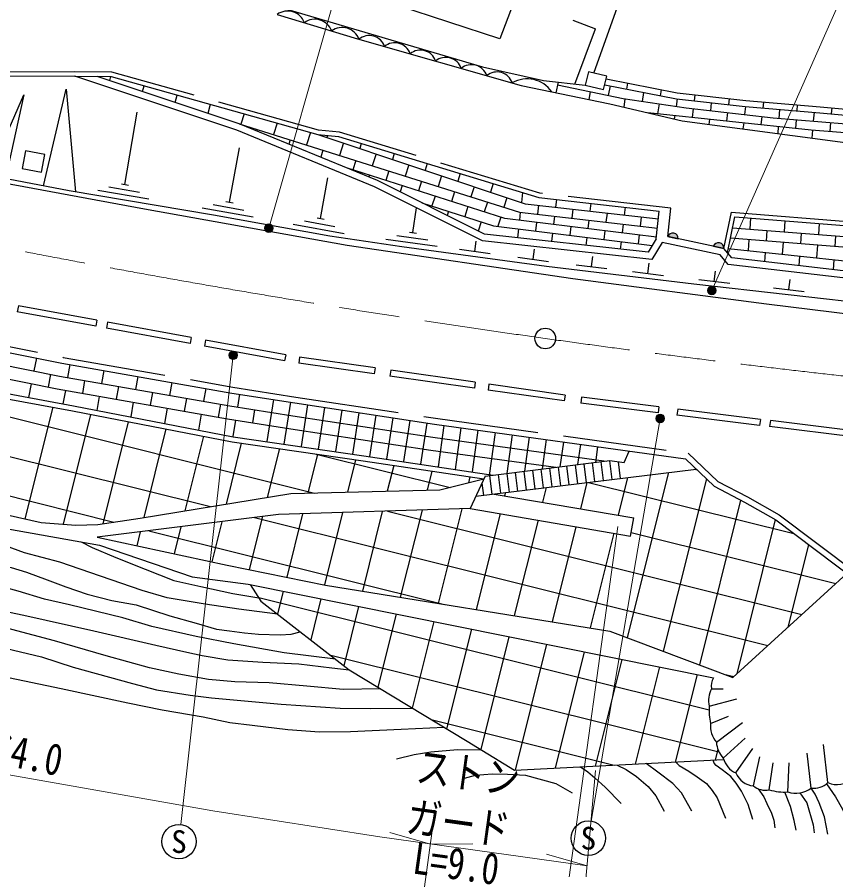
# Model space of a CAD drawing. Units: millimetres, scale not verified. Extents: x 40000 to 680000, y 20000 to 380000.
# Drawn here: x 143042 to 190531, y 242811 to 292292 of the extents above; entities that cross this region are included whole.
import ezdxf
from ezdxf.enums import TextEntityAlignment as Align

# ---------------------------------------------------------------- set-up
doc = ezdxf.new("R2010")
doc.units = ezdxf.units.MM
doc.header["$LTSCALE"] = 1000
doc.linetypes.add('CHAIN', pattern=[18.5, 12, -1.5, 3.5, -1.5])
doc.linetypes.add('DASHED', pattern=[7.5, 6, -1.5])
for name, color, linetype, lineweight in [('M-BGD', 7, 'Continuous', 25), ('M-BMK', 2, 'CHAIN', 13), ('M-BMK-SRVR', 3, 'Continuous', 25), ('M-STR-HTXT', 7, 'Continuous', 13), ('M-STR-STRC', 7, 'Continuous', 25)]:
    doc.layers.add(name, color=color, linetype=linetype, lineweight=lineweight)
doc.styles.add('ＭＳ ゴシック', font='')
doc.styles.get('ＭＳ ゴシック').set_extended_font_data('MS Gothic')

msp = doc.modelspace()

# ---------------------------------------------------------------- hatches: boundary and pattern name
at = {"layer": 'M-BGD'}
for points in [[(181386, 279430), (180774, 279560, -0.84072)], [(184033, 278869), (183421, 278999, -0.84072)]]:
    msp.add_hatch(color=256, dxfattribs=at).paths.add_polyline_path(points)
at = {"layer": 'M-STR-HTXT'}
for points in [[(157864, 280158, -0.41421), (157764, 279819, -0.41421), (157425, 279919, -1)], [(183569, 276509, -1), (183101, 276333, -0.41421), (183247, 276655, -0.41421)], [(155379, 272513, -1), (155772, 272821, -1)], [(180128, 268867, -0.41421), (180191, 269215, -0.41421), (180539, 269152, -1)]]:
    msp.add_hatch(color=256, dxfattribs=at).paths.add_polyline_path(points)

# ---------------------------------------------------------------- linework, layer by layer
at = {"layer": 'M-BGD'}
for p, q in [((176483, 289041), (179339, 297030)), ((175269, 292109), (176579, 291609)), ((175389, 288404), (176579, 291609)), ((148416, 288605), (148483, 288845)), ((174413, 288513), (174286, 287904)), ((150316, 287972), (150410, 288309)), ((177433, 288297), (177318, 287748)), ((178434, 288458), (178382, 288111)), ((180399, 288073), (180347, 287726)), ((152215, 287340), (152336, 287769)), ((176287, 287963), (176192, 287507)), ((178298, 287550), (178225, 287063)), ((179364, 287919), (179287, 287402)), ((181330, 287538), (181265, 287106)), ((182348, 287777), (182308, 287429)), ((184336, 287555), (184296, 287207)), ((154115, 286707), (154261, 287229)), ((180276, 287254), (180190, 286678)), ((183302, 287318), (183250, 286859)), ((185290, 287097), (185237, 286631)), ((186327, 287361), (186287, 287014)), ((188292, 287198), (188263, 286849)), ((190284, 287027), (190256, 286678)), ((149297, 282582), (150004, 286776)), ((156207, 286683), (156013, 286068)), ((181185, 286573), (181157, 286379)), ((182256, 286973), (182198, 286466)), ((184243, 286745), (184187, 286255)), ((186230, 286518), (186176, 286045)), ((187267, 286932), (187225, 286415)), ((189260, 286766), (189218, 286252)), ((158134, 286143), (157922, 285474)), ((183193, 286361), (183159, 286066)), ((185182, 286150), (185141, 285800)), ((188221, 286334), (188181, 285833)), ((190215, 286171), (190173, 285652)), ((156969, 285775), (156941, 285687)), ((160060, 285602), (159830, 284872)), ((187186, 285938), (187153, 285531)), ((189176, 285730), (189138, 285265)), ((158876, 285173), (158797, 284923)), ((161054, 285427), (161015, 285305)), ((155359, 281551), (155932, 284705)), ((160783, 284570), (160653, 284159)), ((161964, 284988), (161737, 284269)), ((163004, 284963), (162912, 284670)), ((163861, 284353), (163644, 283667)), ((164918, 284381), (164809, 284035)), ((162690, 283968), (162519, 283425)), ((165757, 283718), (165551, 283065)), ((166832, 283799), (166706, 283401)), ((163471, 283120), (163438, 283014)), ((164597, 283366), (164424, 282816)), ((167654, 283083), (167458, 282462)), ((168745, 283217), (168603, 282766)), ((149090, 282617), (149504, 282547)), ((160645, 280599), (161072, 282967)), ((166505, 282764), (166329, 282207)), ((170659, 282635), (170500, 282131)), ((147718, 282240), (150677, 281741)), ((148360, 282436), (150135, 282137)), ((165376, 282512), (165261, 282145)), ((168412, 282161), (168234, 281598)), ((169551, 282448), (169365, 281860)), ((172361, 282118), (172293, 281531)), ((155153, 281589), (155566, 281514)), ((167281, 281903), (167101, 281331)), ((170319, 281559), (170139, 280989)), ((171448, 281813), (171272, 281258)), ((174327, 281713), (174275, 281258)), ((153777, 281227), (156729, 280695)), ((154420, 281416), (156192, 281096)), ((166002, 279790), (166198, 281228)), ((169186, 281294), (169005, 280720)), ((173281, 281371), (173221, 280850)), ((175268, 281145), (175208, 280621)), ((176314, 281486), (176262, 281031)), ((178302, 281260), (178249, 280805)), ((180774, 279560), (180962, 281208)), ((160438, 280636), (160852, 280562)), ((168053, 281025), (167977, 280785)), ((171091, 280685), (170925, 280156)), ((172228, 280964), (172175, 280504)), ((174215, 280735), (174160, 280260)), ((177255, 280918), (177195, 280392)), ((179243, 280691), (179182, 280163)), ((180104, 279424), (180287, 281033)), ((184032, 278866), (184466, 280977)), ((184237, 278619), (184666, 280710)), ((184466, 280977), (200668, 279676)), ((185580, 280637), (185529, 279977)), ((159062, 280274), (162015, 279742)), ((159706, 280463), (161478, 280144)), ((169958, 280415), (169788, 279878)), ((173167, 280382), (173110, 279882)), ((175152, 280138), (175094, 279633)), ((176201, 280506), (176145, 280016)), ((178188, 280277), (178130, 279772)), ((187573, 280477), (187523, 279823)), ((189567, 280317), (189517, 279668)), ((81220, 279810), (148658, 262996)), ((165070, 279614), (166854, 279372)), ((165794, 279819), (166211, 279762)), ((172117, 280006), (172057, 279487)), ((174102, 279757), (174045, 279266)), ((177137, 279894), (177079, 279384)), ((179123, 279650), (179063, 279135)), ((186526, 279900), (186479, 279294)), ((188520, 279745), (188472, 279136)), ((190514, 279591), (190466, 278977)), ((91545, 279526), (154265, 263888)), ((164435, 279398), (167408, 278993)), ((169588, 278697), (169669, 279291)), ((176086, 279509), (176033, 279045)), ((178071, 279260), (178021, 278824)), ((180774, 279560), (181386, 279430)), ((185482, 279373), (185433, 278744)), ((187475, 279215), (187422, 278531)), ((168696, 278818), (170480, 278575)), ((172966, 278237), (173046, 278831)), ((183421, 278999), (184033, 278869)), ((186428, 278637), (186385, 278094)), ((189469, 279057), (189412, 278318)), ((172074, 278358), (173857, 278116)), ((176357, 277813), (176429, 278408)), ((188417, 278424), (188373, 277862)), ((190407, 278211), (190361, 277629)), ((107955, 277726), (160295, 264676)), ((175463, 277921), (177250, 277704)), ((179631, 277415), (179703, 278010)), ((178737, 277523), (180524, 277306)), ((183474, 276959), (183541, 277555)), ((182580, 277059), (184369, 276859)), ((187801, 276476), (187868, 277072)), ((186907, 276576), (188695, 276376)), ((143117, 275537), (143054, 275193)), ((147601, 274361), (143054, 275193)), ((147664, 274705), (143117, 275537)), ((147664, 274705), (147601, 274361)), ((148293, 274590), (148230, 274246)), ((153082, 273358), (148230, 274246)), ((153145, 273702), (148293, 274590)), ((153145, 273702), (153082, 273358)), ((153973, 273550), (153910, 273206)), ((158557, 272356), (153910, 273206)), ((158620, 272700), (153973, 273550)), ((158620, 272700), (158557, 272356)), ((144159, 272504), (144010, 271762)), ((159429, 272568), (159380, 272221)), ((163756, 271595), (159380, 272221)), ((163805, 271941), (159429, 272568)), ((146103, 272125), (145973, 271378)), ((148073, 271780), (147943, 271033)), ((163805, 271941), (163756, 271595)), ((164711, 271812), (164662, 271465)), ((169613, 271110), (164711, 271812)), ((144990, 271564), (144840, 270821)), ((146958, 271206), (146827, 270460)), ((150043, 271435), (149913, 270688)), ((169563, 270763), (164662, 271465)), ((143860, 271019), (143699, 270219)), ((148928, 270861), (148797, 270115)), ((152013, 271090), (151883, 270344)), ((153983, 270745), (153853, 269999)), ((169613, 271110), (169563, 270763)), ((170404, 270997), (170354, 270650)), ((174824, 270364), (170404, 270997)), ((145842, 270632), (145705, 269848)), ((147812, 270287), (147669, 269473)), ((150898, 270516), (150767, 269770)), ((152868, 270171), (152737, 269425)), ((155942, 270409), (155824, 269661)), ((174774, 270017), (170354, 270650)), ((174824, 270364), (174774, 270017)), ((175783, 270236), (175740, 269888)), ((180267, 269680), (175783, 270236)), ((149782, 269942), (149633, 269094)), ((154838, 269826), (154707, 269080)), ((157918, 270097), (157532, 267661)), ((158905, 269941), (158522, 267517)), ((159889, 269790), (159522, 267372)), ((180224, 269332), (175740, 269888)), ((180267, 269680), (180224, 269332)), ((145110, 269653), (143495, 263175)), ((147298, 269239), (145709, 262867)), ((151752, 269597), (151597, 268714)), ((153722, 269252), (153561, 268334)), ((156812, 269505), (156693, 268756)), ((160878, 269640), (160512, 267228)), ((161867, 269490), (161501, 267084)), ((162855, 269340), (162491, 266940)), ((163844, 269190), (163481, 266795)), ((181353, 269545), (181310, 269198)), ((186107, 268603), (181310, 269198)), ((186150, 268950), (181353, 269545)), ((149483, 268817), (148007, 262897)), ((155706, 268913), (155553, 267950)), ((164833, 269040), (164469, 266646)), ((165821, 268890), (165458, 266498)), ((166810, 268740), (166447, 266349)), ((186150, 268950), (186107, 268603)), ((186729, 268879), (186686, 268531)), ((192508, 268162), (186729, 268879)), ((151668, 268395), (150388, 263261)), ((167790, 268598), (167458, 266197)), ((168780, 268461), (168447, 266049)), ((169771, 268324), (169436, 265900)), ((170762, 268187), (170416, 265690)), ((192465, 267815), (186686, 268531)), ((153854, 267972), (152775, 263647)), ((171752, 268050), (171443, 265817)), ((172743, 267913), (172470, 265945)), ((173733, 267776), (173497, 266072)), ((156045, 267574), (155162, 264034)), ((158255, 267253), (157549, 264420)), ((174724, 267638), (174525, 266199)), ((175714, 267501), (175552, 266326)), ((176705, 267364), (176579, 266454)), ((160466, 266931), (159901, 264666)), ((160390, 266942), (168154, 265007)), ((162676, 266610), (162206, 264724)), ((164884, 266281), (164511, 264781)), ((170190, 265662), (177423, 266558)), ((174911, 266247), (175046, 265155)), ((175407, 266309), (175543, 265217)), ((175904, 266370), (176039, 265278)), ((176400, 266432), (176535, 265340)), ((176896, 266493), (177031, 265401)), ((177392, 266554), (177527, 265463)), ((177903, 266497), (178024, 265524)), ((167092, 265949), (166816, 264839)), ((169651, 264487), (182423, 266069)), ((170941, 265755), (171077, 264664)), ((171438, 265817), (171573, 264725)), ((171934, 265878), (172069, 264787)), ((172430, 265940), (172565, 264848)), ((172926, 266001), (173062, 264910)), ((173422, 266063), (173558, 264971)), ((173919, 266124), (174054, 265033)), ((174415, 266186), (174550, 265094)), ((180816, 265870), (178426, 256287)), ((182318, 266056), (182479, 266016)), ((169300, 265617), (169214, 265271)), ((170190, 265662), (169324, 263773)), ((169997, 265242), (170084, 264541)), ((170445, 265694), (170580, 264602)), ((176089, 265285), (175709, 263763)), ((176181, 265296), (188083, 262328)), ((178452, 265577), (177906, 263386)), ((183015, 265503), (180520, 255498)), ((173725, 264992), (173513, 264140)), ((170720, 264620), (178806, 263232)), ((171362, 264699), (171316, 264517)), ((184997, 264265), (182614, 254709)), ((168837, 263758), (167469, 258274)), ((169324, 263773), (178625, 262177)), ((157272, 263309), (156506, 260236)), ((156816, 263252), (186581, 255831)), ((159602, 263469), (158685, 259789)), ((161911, 263542), (160864, 259343)), ((164219, 263614), (163065, 258985)), ((164517, 263623), (188555, 257630)), ((166528, 263686), (165267, 258630)), ((171057, 263476), (169671, 257919)), ((154908, 263015), (154328, 260690)), ((173253, 263099), (171873, 257564)), ((178625, 262177), (178806, 263232)), ((187005, 263134), (184774, 254186)), ((150180, 262427), (149980, 261622)), ((150687, 262490), (167827, 258217)), ((152544, 262721), (152154, 261156)), ((175450, 262722), (174075, 257208)), ((177646, 262345), (176277, 256853)), ((178661, 262387), (190530, 259428)), ((147816, 262133), (147805, 262088)), ((188935, 261686), (187738, 256885)), ((158482, 258977), (158153, 257655)), ((157054, 258612), (183170, 252101)), ((160663, 258538), (160069, 256154)), ((162844, 258099), (161985, 254653)), ((165025, 257660), (163964, 253403)), ((167206, 257220), (165955, 252202)), ((169388, 256781), (167946, 251001)), ((171569, 256342), (169936, 249794)), ((173750, 255903), (171928, 248598)), ((175931, 255463), (174248, 248716)), ((161163, 255297), (183741, 249668)), ((178112, 255024), (176568, 248834)), ((180293, 254585), (178888, 248952)), ((182474, 254146), (181208, 249070)), ((184024, 254178), (184606, 254033)), ((183308, 253325), (183983, 253315)), ((183180, 252313), (184776, 252741)), ((167059, 251536), (177673, 248890)), ((183262, 251311), (184293, 251739)), ((183600, 250226), (185113, 251374)), ((183992, 249295), (185268, 250452)), ((190066, 247882), (189811, 250096)), ((183683, 249810), (183528, 249188)), ((184730, 248438), (185715, 249851)), ((189091, 247563), (188863, 249577)), ((185742, 247682), (186125, 249368)), ((186663, 247454), (186900, 249030)), ((187739, 247335), (187812, 249030))]:
    msp.add_line(p, q, dxfattribs=at)
for points in [[(143626, 302345), (148655, 298501), (154009, 295420), (158555, 292786), (170037, 289396), (173569, 288608), (175988, 288337)], [(174356, 297976), (174146, 297336), (173519, 297542), (171035, 291034), (165130, 292962), (167344, 298915)], [(158127, 292444), (162785, 291033), (172275, 288323), (177410, 287253), (181619, 286272), (191355, 284968), (201196, 284952), (204329, 285219), (205908, 285570), (207321, 286069), (208362, 286722), (209155, 287464), (209722, 288351), (210238, 289346), (210531, 290628), (210653, 291233)], [(146399, 288855), (141619, 288848), (128535, 291122)], [(174381, 288360), (178193, 287565), (181836, 287021), (186892, 286442), (191119, 286098), (195251, 285791), (197680, 285609), (200620, 285413), (202219, 285478), (205409, 285790), (206881, 286313), (207606, 286700), (208175, 287163), (208739, 287694), (209329, 288319), (209810, 288932), (210155, 289540), (210418, 290133)], [(74103, 288888), (82635, 286827), (99167, 282634), (114606, 278821), (121975, 277195), (132726, 274804), (138272, 273691), (145644, 272205), (155501, 270479), (159154, 269901), (167256, 268672), (181808, 266658), (183470, 265068), (185225, 264145), (187039, 263115), (191678, 259618), (195862, 255535), (198161, 258257), (199275, 258942)], [(180448, 279220), (179855, 278218), (170030, 279310), (163772, 282443), (155784, 285730), (146399, 288855)], [(146399, 288855), (148498, 288845), (160479, 285485), (161692, 285362), (173310, 281829), (180287, 281033)], [(180104, 279424), (179642, 278644), (170145, 279699), (163938, 282808), (155924, 286105), (147682, 288849)], [(177207, 288698), (181332, 287890), (185302, 287447), (189618, 287088), (193243, 286756), (198045, 286437), (200109, 286307), (201729, 286313), (203376, 286371), (205614, 286676)], [(144567, 282501), (145896, 288102), (146429, 282153)], [(177125, 288357), (181279, 287544), (185269, 287098), (189588, 286739), (193215, 286407), (198023, 286087), (200098, 285957), (201735, 285963), (203406, 286022), (205681, 286332)], [(141381, 283110), (143432, 287775), (142378, 282920)], [(257003, 271811), (245394, 271855), (232042, 272319), (221851, 272682), (213816, 273244), (205571, 274114), (193239, 275567), (182296, 276788), (173740, 277829), (165355, 278970), (161187, 279587), (154441, 280802), (146060, 282215), (137760, 283803), (127862, 286147), (126339, 286599)], [(200364, 284954), (194758, 285294), (189088, 285737), (179615, 286739)], [(155924, 286105), (172186, 280969), (180175, 280048)], [(257003, 271380), (247043, 271496), (230974, 272013), (215073, 272797), (206062, 273586), (194195, 274687), (186500, 275641), (175276, 277113), (162189, 279038), (150440, 281139), (140594, 282955), (132879, 284674), (127661, 285721)], [(160479, 285485), (172505, 281460), (180236, 280578)], [(180116, 279527), (171332, 280608), (162155, 283541)], [(166509, 281520), (170664, 280188), (179873, 279034)], [(184666, 280710), (200512, 279438), (203174, 276360), (203328, 275700)], [(72966, 280098), (77746, 278712), (85883, 276587), (95612, 274036), (104872, 271411), (111931, 270430), (134556, 265200), (144438, 262961), (146454, 262812), (147716, 262852), (150181, 263228), (158916, 264641), (167556, 264858), (170114, 265495)], [(107000, 279919), (114434, 278083), (121812, 276455), (132569, 274062), (138123, 272948), (145504, 271460), (155377, 269732), (159038, 269152), (167147, 267922), (177201, 266531)], [(184532, 280055), (200458, 278819), (202776, 276318), (202786, 276078)], [(106888, 279166), (114261, 277345), (121648, 275716), (132412, 273321), (137974, 272205), (145364, 270716), (155252, 268985), (158922, 268404), (167038, 267172), (174285, 266170)], [(199759, 275954), (198862, 276752), (190927, 277160), (184282, 277937), (183813, 278503), (180448, 279220)], [(200334, 275978), (199023, 277145), (190960, 277559), (184488, 278316), (184032, 278866), (180774, 279560)], [(202055, 276048), (202040, 276220), (200320, 278194), (184409, 279459)], [(71483, 278816), (88821, 274360), (104530, 270295), (113023, 269031), (138936, 263118), (139665, 263101), (147829, 261661), (153189, 259816), (156440, 259389), (183437, 253952)], [(184287, 278866), (191582, 278085), (199988, 277589), (201366, 276020)], [(107147, 278219), (107225, 278200), (112606, 276973), (125631, 274054), (134234, 272194), (139870, 270928), (146317, 269735), (155569, 267946), (163158, 266843), (170646, 265719)], [(107316, 277871), (112540, 276680), (125567, 273761), (134169, 271901), (139810, 270634), (146261, 269440), (155519, 267651), (163114, 266546), (170114, 265495)], [(177423, 266558), (178248, 266452), (178540, 267110)], [(109682, 263929), (112469, 263004), (114517, 262375), (117103, 261507), (119296, 260819), (122409, 259857), (123431, 259488), (125125, 259078), (126749, 258736), (130044, 258073), (134331, 257190), (139059, 256362), (141022, 255981), (142000, 255762), (144454, 255182), (146298, 254575), (149729, 253633), (151122, 253263), (153084, 252959), (154315, 252799), (158357, 252420), (161772, 252193), (163555, 252169), (165976, 252190)], [(169324, 263773), (158210, 263426), (147678, 262116), (155220, 260499), (160927, 259330), (177409, 256670), (184549, 253981), (191164, 260005)], [(106433, 263339), (111231, 262028), (115658, 260834), (118052, 260091), (121376, 259021), (123631, 258127), (125269, 257641), (126732, 257292), (130052, 256651), (132167, 256367), (133764, 256047), (138432, 254887), (142181, 254050), (145606, 253333), (149463, 252513), (151450, 252091), (153825, 251686), (155378, 251374), (156680, 251203), (158754, 250962), (160578, 250833), (162388, 250848), (165314, 250978), (167806, 251086)], [(158154, 257655), (155905, 257947), (153958, 258230), (151752, 258595), (150295, 259023), (147879, 259861), (145521, 260669), (143480, 261207), (141612, 261880), (140401, 262417), (139407, 263107)], [(164100, 253321), (161955, 253276), (159838, 253470), (157659, 253662), (155663, 253725), (154141, 253850), (152429, 254169), (150718, 254545), (148203, 255231), (145221, 256103), (142730, 256757), (141022, 257169), (138821, 257512), (135181, 258103), (133113, 258436), (130903, 258957), (128604, 259563), (124555, 260719), (120380, 261805), (119153, 262228), (118808, 262421)], [(124018, 262116), (124945, 261767), (126424, 261158), (128375, 260573), (130523, 260073), (132147, 259764), (134195, 259542), (135704, 259302), (138068, 258796), (140007, 258312), (143435, 257594), (147488, 256687), (151094, 255856), (152883, 255450), (153768, 255249), (155267, 255007), (157304, 254862), (159380, 254768), (161294, 254533), (162294, 254411)], [(161504, 255030), (158526, 255400), (155605, 255926), (153425, 256355), (150851, 256944), (149183, 257434), (146080, 258188), (144642, 258519), (143111, 258984), (140814, 259604), (139690, 259836), (138137, 260134), (136822, 260278), (134392, 260490), (132580, 260745), (131384, 260980), (130284, 261357), (129764, 261593), (129455, 261800)], [(146764, 261849), (147396, 261522), (148767, 260944), (150478, 260257), (152139, 259600), (153696, 259253), (155550, 258853), (157066, 258593)], [(137608, 261512), (138320, 261237), (139270, 261019), (140731, 260731), (141815, 260544), (142702, 260360), (143585, 260086), (144795, 259634), (145869, 259244), (147102, 258816), (148537, 258452), (149948, 258197), (151903, 257544), (153423, 257130), (154604, 256785), (155352, 256678), (156229, 256576), (157046, 256487), (158309, 256446), (158945, 256492), (159464, 256628)], [(156554, 259366), (157186, 258413), (162294, 254411), (169145, 250278), (171893, 248596), (184018, 249213)], [(165053, 249255), (166077, 249501), (167044, 249656), (168587, 249797), (169960, 249779)], [(177840, 248898), (178370, 248637), (178970, 248230), (179643, 247659), (180079, 247112), (180561, 246222)], [(182173, 246222), (181568, 247282), (181067, 247819), (180199, 248489), (179525, 248984)], [(181244, 249072), (181444, 248875), (181992, 248541), (182490, 248220), (183020, 247817), (183361, 247415), (183649, 247003), (184122, 245813)], [(185703, 245730), (185450, 246608), (185052, 247373), (184741, 247844), (184444, 248240), (183932, 248625), (183594, 248861), (183470, 249008), (183419, 249182)], [(175724, 248791), (176136, 248503), (176547, 248155), (177145, 247621), (178068, 246673)], [(168985, 248136), (169631, 248307), (170593, 248388), (171487, 248376), (172522, 248305), (174279, 247826), (175236, 247287)], [(186021, 247520), (186340, 247059), (186517, 246659), (186790, 246105), (186937, 245696), (186989, 245246)], [(190061, 244882), (189873, 245901), (189568, 246700), (189318, 247203), (189091, 247563)], [(189978, 247802), (190513, 247045), (190910, 246330), (191258, 245572), (191395, 244820)], [(188223, 245109), (188101, 245688), (187902, 246484), (187565, 247331)], [(188443, 247280), (188838, 246709), (189201, 245432), (189267, 244973)]]:
    msp.add_lwpolyline(points, dxfattribs=at)
at = {"layer": 'M-BGD', "linetype": 'DASHED'}
for points in [[(180962, 281208), (173361, 282075), (161741, 285608), (160526, 285731), (148533, 289095), (146400, 289105), (141641, 289098), (128605, 291363)], [(74191, 289227), (82719, 287167), (99252, 282973), (114686, 279162), (122051, 277537), (132798, 275146), (138341, 274034), (145709, 272549), (155559, 270824), (159208, 270247), (167306, 269018), (181968, 266989), (183676, 265355), (185393, 264452), (187232, 263409), (191906, 259884), (195837, 256048), (197930, 258525), (199092, 259240)]]:
    msp.add_lwpolyline(points, dxfattribs=at)
at = {"layer": 'M-BGD'}
for points in [[(175988, 288337), (177058, 288080), (177245, 288858), (176176, 289115)], [(143341, 283498), (144453, 283285), (144649, 284314), (143538, 284527)]]:
    msp.add_lwpolyline(points, close=True, dxfattribs=at)
for centre, radius, start, end in [((158736, 291605), 1037, 20.3373, 125.9505), ((160317, 291126), 1037, 20.3373, 125.9505), ((161898, 290647), 1037, 20.3373, 125.9505), ((163466, 290283), 938, 18.7898, 129.4403), ((164948, 289860), 938, 18.7898, 129.4403), ((166430, 289436), 938, 18.7898, 129.4403), ((167912, 289013), 938, 18.7898, 129.4403), ((169395, 288590), 938, 18.7898, 129.4403), ((170877, 288167), 938, 18.7898, 129.4403), ((172629, 286984), 1718, 34.3577, 120.2848), ((181068, 279441), 318, 357.8598, 158.0775), ((183715, 278881), 318, 357.8598, 158.0775), ((184113, 253485), 821, 145.4173, 191.2944), ((184735, 252631), 1587, 154.0737, 191.5415), ((186203, 252056), 3033, 175.1377, 194.2221), ((184715, 251168), 1460, 174.3905, 220.1698), ((185100, 250310), 1503, 183.1845, 222.4886), ((185288, 249665), 1348, 195.9557, 245.5767), ((185863, 248899), 1223, 202.1292, 264.3253), ((190593, 249037), 1270, 245.4872, 314.2655), ((186454, 248583), 1148, 231.7099, 280.4984), ((187565, 250696), 3365, 254.4624, 272.9704), ((188202, 248713), 1453, 251.4202, 307.6921), ((189269, 248670), 1121, 260.8626, 315.3459)]:
    msp.add_arc(centre, radius, start, end, dxfattribs=at)
at = {"layer": 'M-BMK'}
msp.add_arc((257263, 867793), 600000, 256.01703, 281.62515, dxfattribs=at)
at = {"layer": 'M-BMK-SRVR'}
msp.add_circle((173673, 273644), 600, dxfattribs=at)
at = {"layer": 'M-STR-HTXT'}
for p, q in [((157645, 280038), (164733, 304972)), ((183335, 276421), (192065, 296180)), ((155576, 272667), (152541, 245449)), ((180333, 269009), (176342, 245638)), ((177874, 262742), (174343, 237244)), ((176593, 248585), (176007, 242061)), ((167014, 244316), (164653, 244988)), ((167121, 245087), (166191, 238373)), ((167014, 244316), (169469, 244321)), ((176097, 243059), (173736, 243730))]:
    msp.add_line(p, q, dxfattribs=at)
msp.add_lwpolyline([(176097, 243059), (164077, 244723), (154394, 246248), (142000, 248427), (129155, 250956), (111584, 254868), (105017, 256466), (102329, 257136)], dxfattribs=at)
for centre in [(157645, 280038), (183335, 276421), (155576, 272667), (180333, 269009)]:
    msp.add_circle(centre, 250, dxfattribs=at)
at = {"layer": 'M-STR-STRC'}
for centre in [(152431, 244455), (176174, 244653)]:
    msp.add_circle(centre, 1000, dxfattribs=at)

# ---------------------------------------------------------------- texts
at = {"layer": 'M-STR-HTXT', "style": 'ＭＳ ゴシック', "width": 0.8}
for s, rotation, p in [('ストンガード\u3000L=64.0', 348.862, (135567, 249641)), ('ストン', 352.117, (169009, 246983)), ('ガード', 352.117, (168442, 244067))]:
    msp.add_text(s, height=1833, rotation=rotation, dxfattribs=at).set_placement(p, align=Align.BOTTOM_CENTER)
msp.add_text('L=9.0', height=1833, rotation=352.117, dxfattribs=at).set_placement((168638, 244091), align=Align.TOP_CENTER)
at = {"layer": 'M-STR-STRC', "style": 'ＭＳ ゴシック'}
for p in [(152431, 244455), (176174, 244653)]:
    msp.add_text('S', height=1320, dxfattribs=at).set_placement(p, align=Align.MIDDLE_CENTER)

doc.saveas('drawing.dxf')
